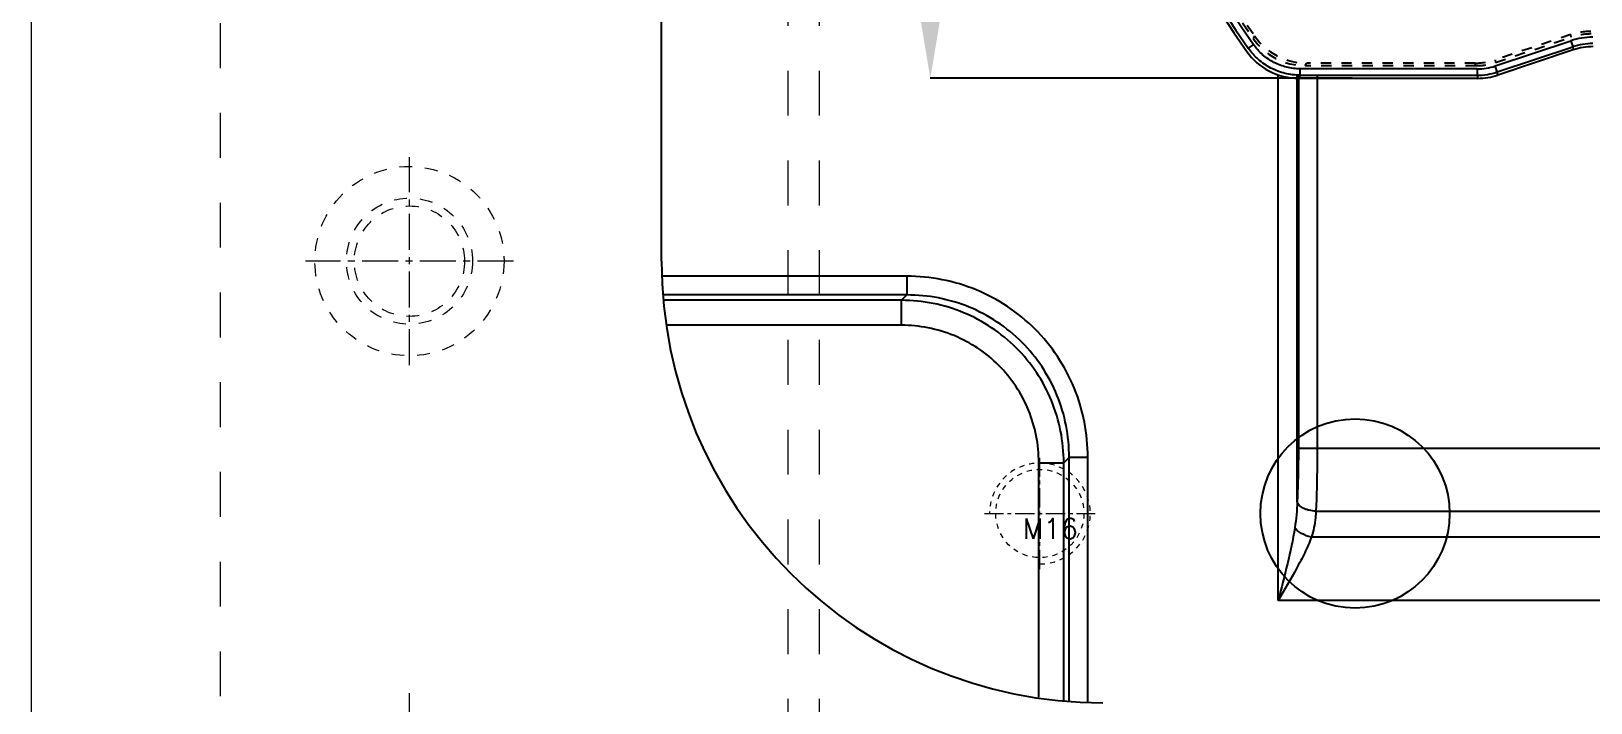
# Model space of a CAD drawing. Header units: millimetres. Extents: x 547 to 3706, y -10485 to 2068.
# Drawn here: x 1148.2 to 1395.6, y -1038.9 to -932.4 of the extents above; entities that cross this region are included whole.
import ezdxf

# ---------------------------------------------------------------- set-up
doc = ezdxf.new("R2010")
doc.units = ezdxf.units.MM
doc.header["$LTSCALE"] = 16.335
doc.header["$PDMODE"] = 3
doc.header["$PDSIZE"] = 0.3125
doc.linetypes.add('CENTER', pattern=[0.6, 0.375, -0.075, 0.075, -0.075])
doc.linetypes.add('HIDDEN', pattern=[0.2, 0.1, -0.1])
doc.layers.get('0').update_dxf_attribs({"linetype": 'CONTINUOUS'})
doc.layers.get('Defpoints').update_dxf_attribs({"linetype": 'CONTINUOUS'})
doc.layers.add('DEFAULT_2', color=8, linetype='HIDDEN')
doc.layers.add('moldbase', color=7, linetype='CONTINUOUS', lineweight=20)
doc.layers.add('screw', color=33, linetype='CONTINUOUS', lineweight=13)
doc.styles.get("Standard").update_dxf_attribs({"font": 'txt', "width": 0.8})
doc.styles.add('TXT', font='txt.shx', dxfattribs={"bigfont": 'gbcbig.shx'})
doc.dimstyles.new('11', dxfattribs={"dimtxt": 10, "dimasz": 10, "dimexe": 0, "dimexo": 0, "dimgap": 0, "dimtad": 0, "dimzin": 0, "dimdsep": 46, "dimtxsty": 'Standard', "dimcen": 0, "dimclrd": 4, "dimclre": 4, "dimclrt": 6, "dimazin": 0, "dimtfac": 1, "dimtofl": 0, "dimtmove": 0, "dimatfit": 3, "dimfxl": 0, "dimtolj": 1, "dimtzin": 0, "dimarcsym": 0})

# ---------------------------------------------------------------- blocks, each defined once
blk = doc.blocks.new('*D507')
at = {"color": 4, "lineweight": -2}
for p, q in [((1362.53, -727.83), (1290.82, -727.83)), ((1290.82, -737.83), (1290.82, -780.79)), ((1290.82, -929.88), (1290.82, -816.79)), ((1357.77, -939.88), (1290.82, -939.88))]:
    blk.add_line(p, q, dxfattribs=at)
at = {"color": 4}
for points in [[(1289.15, -737.83), (1292.49, -737.83), (1290.82, -727.83)], [(1289.15, -929.88), (1292.49, -929.88), (1290.82, -939.88)]]:
    blk.add_solid(points, dxfattribs=at)
at = {"layer": 'Defpoints', "color": 0}
for p in [(1362.53, -727.83), (1290.82, -939.88), (1357.77, -939.88)]:
    blk.add_point(p, dxfattribs=at)
at = {"color": 6, "insert": (1290.82, -798.79), "char_height": 10, "attachment_point": 5, "rotation": 90}
blk.add_mtext('\\A1;212.06', dxfattribs=at)
blk = doc.blocks.new('screw_m16_g')
at = {"layer": 'screw', "color": 1, "linetype": 'CENTER', "ltscale": 0.497582}
for p, q in [((0, -8.8), (0, 8.8)), ((-8.8, 0), (8.8, 0))]:
    blk.add_line(p, q, dxfattribs=at)
at = {"layer": 'screw', "color": 33, "linetype": 'HIDDEN', "ltscale": 0.497582}
blk.add_circle((0, 0), 7, dxfattribs=at)
at = {"layer": 'screw', "color": 92, "linetype": 'HIDDEN', "ltscale": 0.497582}
blk.add_arc((0, 0), 8, 270, 180, dxfattribs=at)
at = {"layer": 'screw', "color": 6, "style": 'TXT'}
blk.add_text('M16', height=3.2, dxfattribs=at).set_placement((-2.72, -4))

msp = doc.modelspace()

# ---------------------------------------------------------------- linework, layer by layer
msp.add_line((1248.194, -968.857), (1248.194, -728.857))
at = {"color": 7, "linetype": 'Continuous'}
for p, q in [((1342.082, -934.525), (1341.259, -935.1)), ((1380.426, -937.924), (1392.411, -933.93)), ((1380.744, -938.877), (1392.729, -934.882)), ((1392.411, -933.93), (1392.729, -934.882)), ((1392.729, -934.882), (1392.809, -935.374)), ((1392.809, -935.374), (1380.824, -939.369)), ((1346.017, -1022.619), (1346.017, -939.276)), ((1349.006, -1006.97), (1349.006, -939.348)), ((1349.204, -939.407), (1349.204, -998.547)), ((1349.489, -939.392), (1349.232, -939.884)), ((1377.65, -939.884), (1349.232, -939.884)), ((1349.489, -939.392), (1349.489, -938.388)), ((1377.57, -938.388), (1349.489, -938.388)), ((1349.489, -939.392), (1377.57, -939.392)), ((1352.192, -939.479), (1352.192, -998.498)), ((1377.57, -938.388), (1377.57, -939.392)), ((1377.57, -939.392), (1377.65, -939.884)), ((1380.744, -938.877), (1380.426, -937.924)), ((1380.824, -939.369), (1380.744, -938.877)), ((1287.084, -971.249), (1248.275, -971.249)), ((1287.084, -971.249), (1287.084, -974.22)), ((1287.084, -974.22), (1248.479, -974.22)), ((1286.244, -975.059), (1287.084, -974.22)), ((1286.244, -975.059), (1248.56, -975.059)), ((1286.244, -979.02), (1286.244, -975.059)), ((1286.244, -979.02), (1249.077, -979.02)), ((1349.204, -998.497), (1352.192, -998.499)), ((1352.192, -998.498), (1676.893, -998.498)), ((1308.03, -1037.974), (1308.03, -1000.806)), ((1308.03, -1000.806), (1311.991, -1000.806)), ((1311.991, -1000.806), (1312.831, -999.967)), ((1311.991, -1038.49), (1311.991, -1000.806)), ((1312.831, -1038.571), (1312.831, -999.967)), ((1315.802, -999.967), (1312.831, -999.967)), ((1315.802, -1038.776), (1315.802, -999.967)), ((1351.993, -1008.498), (1677.093, -1008.498)), ((1677.826, -1012.619), (1351.26, -1012.619)), ((1683.068, -1022.619), (1346.017, -1022.619))]:
    msp.add_line(p, q, dxfattribs=at)
msp.add_circle((1358.194, -1008.857), 15)
for centre, radius, start, end in [((1486.315, -833.857), 177.386, 144.99861, 215.00139), ((1486.315, -833.857), 176.894, 145.08661, 214.91339), ((1486.315, -833.857), 175.89, 145.08661, 214.91339), ((1395.914, -944.474), 11.111, 90.05926, 108.37569), ((1395.912, -944.465), 10.098, 90.05676, 108.37819), ((1349.231, -929.849), 10.035, 214.99725, 270.00415), ((1377.561, -929.297), 9.091, 270.05926, 288.37569), ((1377.559, -929.288), 10.103, 270.06175, 288.37319)]:
    msp.add_arc(centre, radius, start, end, dxfattribs=at)
msp.add_arc((1318.194, -968.857), 70, 180, 270)
for centre, major_axis in [((1395.987, -944.923), (-1.612, 9.934)), ((1377.646, -929.82), (1.612, -9.934))]:
    msp.add_ellipse(centre, major_axis=major_axis, ratio=0.9985935, start_param=-0.1606529, end_param=0.1606529, dxfattribs=at)
for points, knots in [([(1349.489, -939.392), (1348.683, -939.392), (1347.071, -939.191), (1344.806, -938.328), (1342.804, -936.963), (1341.719, -935.759), (1341.259, -935.1)], [0, 0, 0, 0, 0.2513083, 0.500415, 0.7493341, 1, 1, 1, 1]), ([(1349.489, -938.388), (1348.767, -938.382), (1347.318, -938.21), (1345.278, -937.429), (1343.47, -936.203), (1342.499, -935.114), (1342.082, -934.525)], [0, 0, 0, 0, 0.2500037, 0.5000005, 0.749997, 1, 1, 1, 1]), ([(1315.802, -999.967), (1315.801, -998.088), (1315.438, -994.322), (1313.809, -988.892), (1311.15, -983.883), (1307.558, -979.496), (1303.17, -975.902), (1298.161, -973.242), (1292.73, -971.613), (1288.962, -971.249), (1287.084, -971.249)], [0, 0, 0, 0, 0.1250026, 0.2499882, 0.3749738, 0.4999571, 0.6249425, 0.7499496, 0.8749809, 1, 1, 1, 1]), ([(1312.831, -999.967), (1312.834, -998.281), (1312.516, -994.901), (1311.065, -990.026), (1308.686, -985.528), (1305.464, -981.589), (1301.525, -978.367), (1297.026, -975.986), (1292.15, -974.535), (1288.769, -974.216), (1287.084, -974.22)], [0, 0, 0, 0, 0.1249962, 0.2499807, 0.3749688, 0.4999568, 0.624947, 0.7499569, 0.8749873, 1, 1, 1, 1]), ([(1311.991, -1000.806), (1311.986, -999.124), (1311.65, -995.752), (1310.178, -990.893), (1307.787, -986.411), (1304.566, -982.484), (1300.639, -979.263), (1296.157, -976.873), (1291.299, -975.401), (1287.926, -975.064), (1286.244, -975.059)], [0, 0, 0, 0, 0.1249861, 0.2500076, 0.3750039, 0.5000185, 0.6250208, 0.7499923, 0.875005, 1, 1, 1, 1]), ([(1308.03, -1000.806), (1308.03, -999.381), (1307.754, -996.524), (1306.519, -992.404), (1304.5, -988.604), (1301.775, -985.275), (1298.446, -982.55), (1294.646, -980.532), (1290.527, -979.297), (1287.669, -979.02), (1286.244, -979.02)], [0, 0, 0, 0, 0.1249984, 0.2500225, 0.3750136, 0.5000187, 0.6250114, 0.7499774, 0.8749926, 1, 1, 1, 1]), ([(1349.204, -998.547), (1349.204, -999.28), (1349.187, -1002.088), (1349.11, -1004.897), (1349.006, -1006.97)], [0, 0, 0, 0, 0.2609182, 1, 1, 1, 1]), ([(1352.192, -998.498), (1352.192, -999.368), (1352.176, -1002.702), (1352.099, -1006.036), (1351.993, -1008.498)], [0, 0, 0, 0, 0.2609809, 1, 1, 1, 1]), ([(1351.993, -1008.498), (1351.625, -1008.481), (1351.085, -1008.409), (1350.406, -1008.208), (1349.681, -1007.904), (1349.075, -1007.433), (1349.006, -1006.97)], [0, 0, 0, 0, 0.3143717, 0.46267, 0.6000441, 1, 1, 1, 1]), ([(1351.993, -1008.498), (1351.975, -1008.846), (1351.862, -1010.239), (1351.581, -1011.621), (1351.26, -1012.619)], [0, 0, 0, 0, 0.2493747, 1, 1, 1, 1]), ([(1348.639, -1011.119), (1348.329, -1013.043), (1347.48, -1016.887), (1346.508, -1020.697), (1346.017, -1022.619)], [0, 0, 0, 0, 0.4954224, 1, 1, 1, 1]), ([(1351.26, -1012.619), (1350.718, -1012.489), (1349.95, -1012.195), (1349.1, -1011.624), (1348.766, -1011.292), (1348.639, -1011.119)], [0, 0, 0, 0, 0.5447387, 0.7902976, 1, 1, 1, 1]), ([(1351.26, -1012.619), (1350.951, -1013.455), (1350.208, -1015.128), (1348.461, -1018.467), (1347, -1020.947), (1346.017, -1022.619)], [0, 0, 0, 0, 0.2364551, 0.4851777, 1, 1, 1, 1])]:
    msp.add_open_spline(points, degree=3, knots=knots, dxfattribs=at)
msp.add_open_spline([(1349.006, -1006.97), (1348.971, -1008.358), (1348.859, -1009.748), (1348.639, -1011.119)], degree=3, dxfattribs=at)
at = {"layer": 'DEFAULT_2', "color": 8, "linetype": 'HIDDEN'}
for p, q in [((1342.231, -933.127), (1342.025, -933.543)), ((1392.417, -932.959), (1380.432, -936.954)), ((1380.498, -937.359), (1392.482, -933.364)), ((1392.482, -933.364), (1392.417, -932.959)), ((1350.282, -937.874), (1350.495, -937.469)), ((1377.258, -937.469), (1350.495, -937.469)), ((1377.324, -937.874), (1377.258, -937.469)), ((1380.432, -936.954), (1380.498, -937.359)), ((1377.324, -937.874), (1350.282, -937.874))]:
    msp.add_line(p, q, dxfattribs=at)
for centre, radius, start, end in [((1486.315, -833.857), 175.376, 145.36039, 214.63961), ((1486.315, -833.857), 174.971, 145.43426, 214.56574), ((1350.282, -927.839), 10.035, 214.63536, 270.00425), ((1350.495, -927.434), 10.035, 214.56147, 270.00427)]:
    msp.add_arc(centre, radius, start, end, dxfattribs=at)
for centre, major_axis, start_param, end_param in [((1395.595, -942.507), (-1.612, 9.934), 6.1225324, 6.4438382), ((1395.661, -942.913), (1.612, -9.934), 2.9809398, 3.3022455), ((1377.254, -927.405), (-1.612, 9.934), 2.9809398, 3.3022455), ((1377.319, -927.81), (-1.612, 9.934), -3.3022455, -2.9809398)]:
    msp.add_ellipse(centre, major_axis=major_axis, ratio=0.9985935, start_param=start_param, end_param=end_param, dxfattribs=at)
at = {"layer": 'moldbase', "color": 8, "linetype": 'HIDDEN', "ltscale": 4.353841}
for p, q in [((1268.194, -568.857), (1268.194, -1228.857)), ((1273.194, -568.857), (1273.194, -1128.857)), ((1178.194, -603.998), (1178.194, -1193.857))]:
    msp.add_line(p, q, dxfattribs=at)
at = {"layer": 'moldbase'}
msp.add_line((1148.194, -633.857), (1148.194, -1163.857), dxfattribs=at)
at = {"layer": 'moldbase', "color": 1, "linetype": 'CENTER', "ltscale": 0.932966}
for p, q in [((1208.194, -985.357), (1208.194, -952.357)), ((1224.694, -968.857), (1191.694, -968.857)), ((1208.194, -1070.357), (1208.194, -1037.357))]:
    msp.add_line(p, q, dxfattribs=at)
at = {"layer": 'moldbase', "color": 8, "linetype": 'HIDDEN', "ltscale": 1.243955}
for radius in [15, 10, 8.75]:
    msp.add_circle((1208.194, -968.857), radius, dxfattribs=at)

# ---------------------------------------------------------------- block references
at = {"layer": 'screw'}
msp.add_blockref('screw_m16_g', (1308.194, -1008.857), dxfattribs=at)

# ---------------------------------------------------------------- dimensions: what is measured, and where the dimension line sits
dim = msp.add_linear_dim(base=(1290.819260977, -939.884218364), p1=(1362.528049381, -727.829218364), p2=(1357.771162342, -939.884218364), angle=90, dimstyle='11')
dim.commit()
dim.dimension.update_dxf_attribs({"geometry": '*D507', "text_midpoint": (1290.819260977, -798.78509958), "dimtype": 160})

doc.saveas('drawing.dxf')
